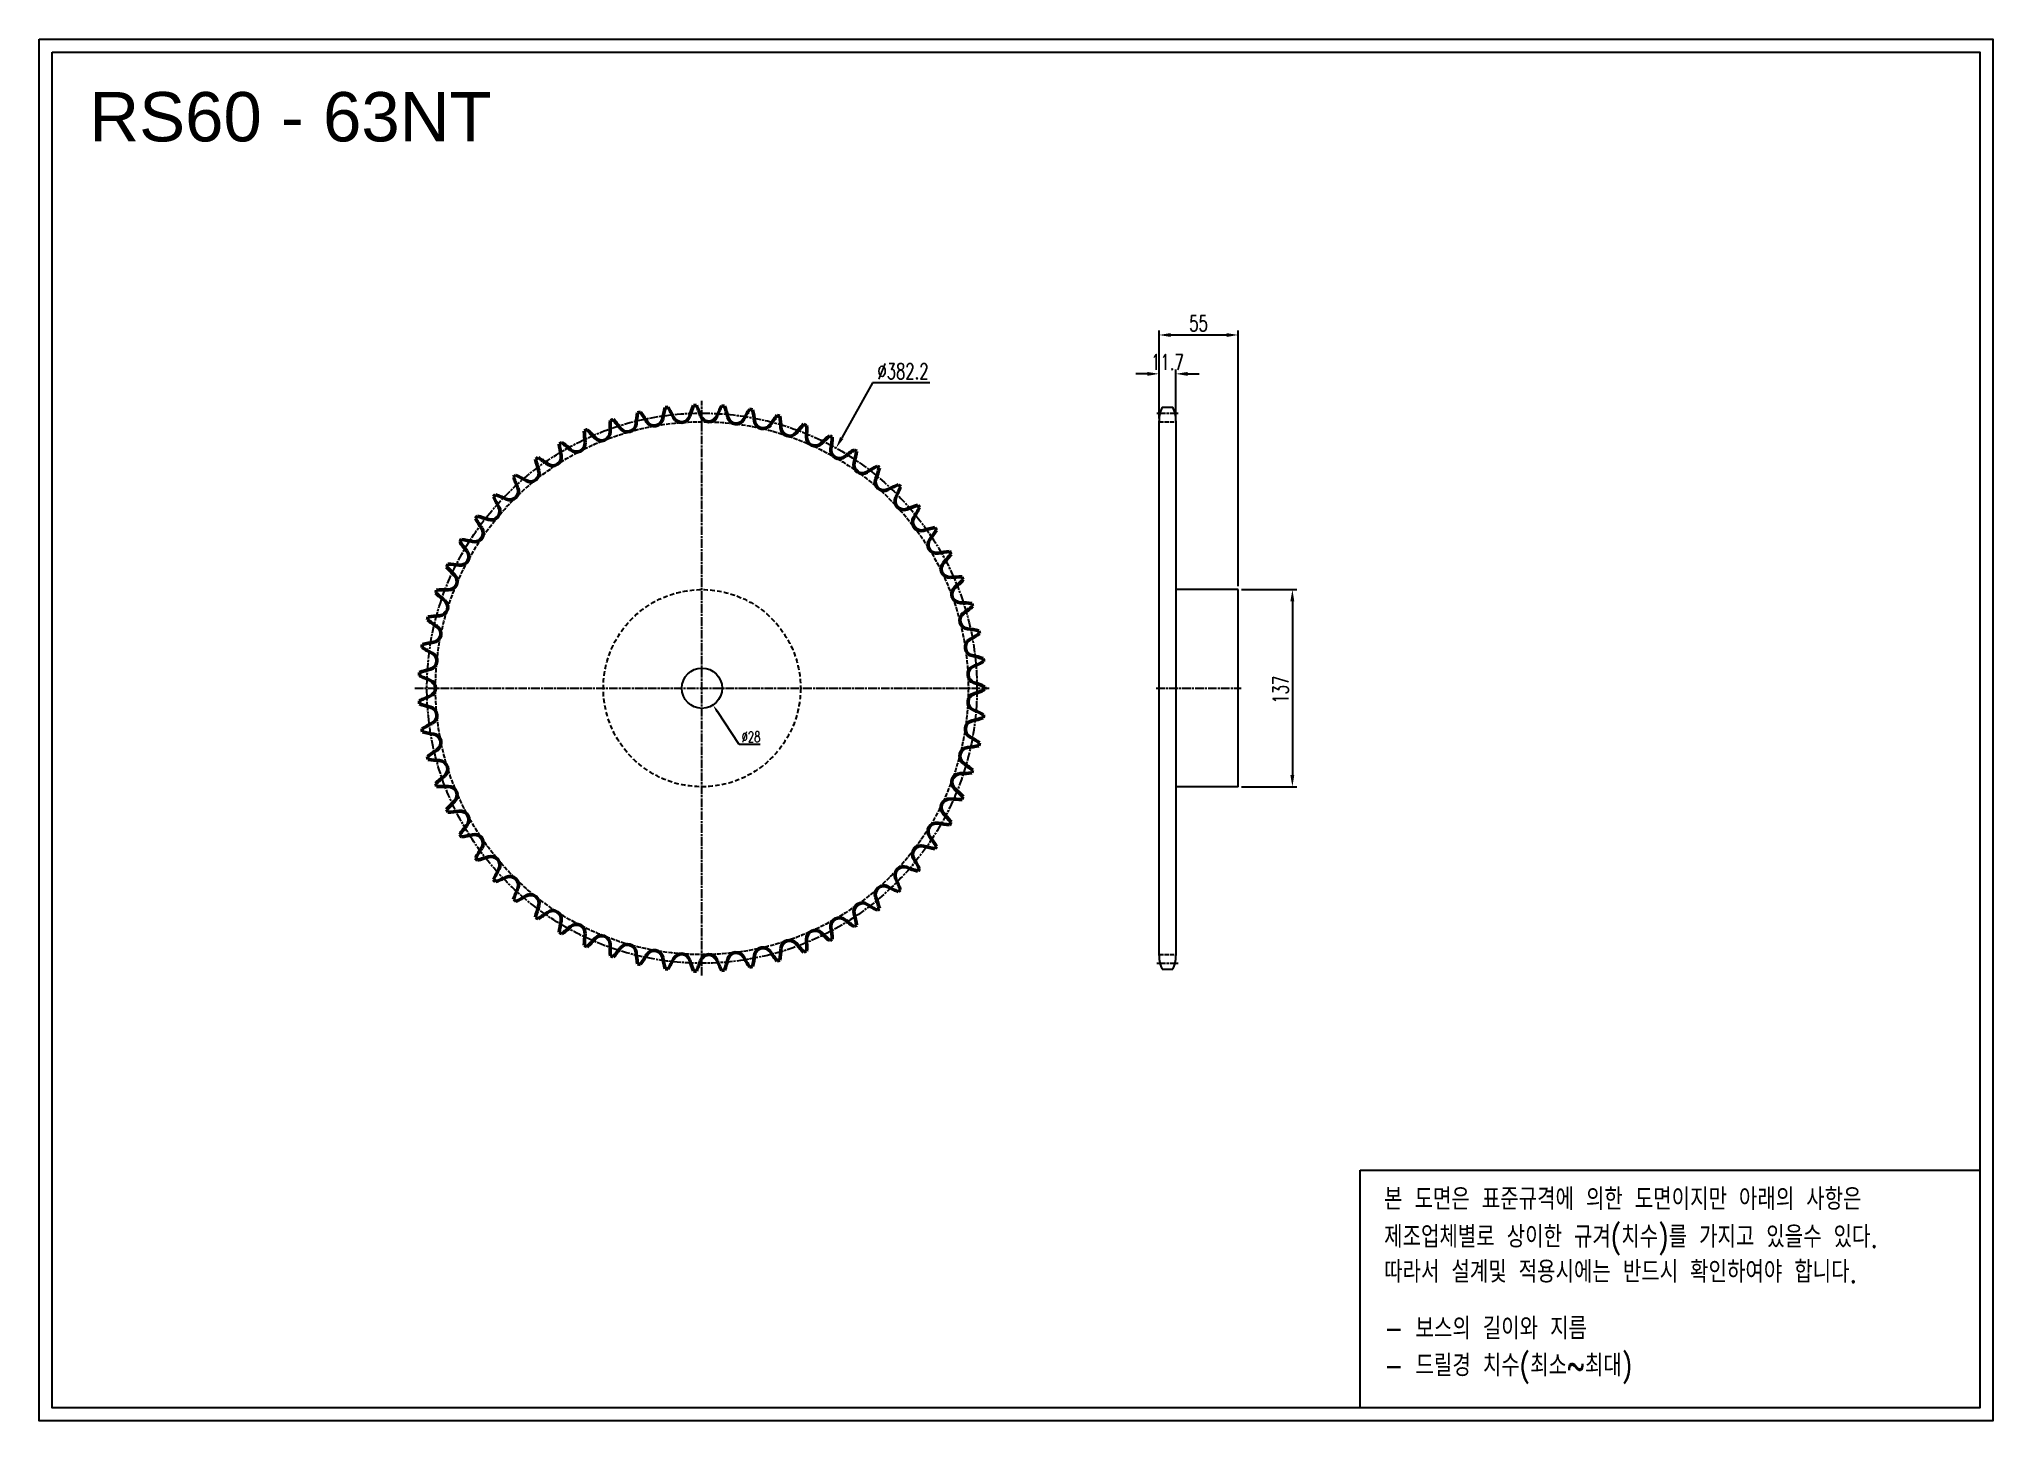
# Model space of a CAD drawing. Header units: millimetres. Extents: x 28909 to 30267, y 3715 to 4675.
import ezdxf

# ---------------------------------------------------------------- set-up
doc = ezdxf.new("R2010")
doc.units = ezdxf.units.MM
for name, pattern in [('AM_ISO02W050', [7.5, 6, -1.5]), ('AM_ISO02W050x2', [3.75, 3, -0.75]), ('AM_ISO08W050', [18, 12, -1.5, 3, -1.5]), ('AM_ISO08W050x2', [9, 6, -0.75, 1.5, -0.75]), ('HIDDEN', [9.525, 6.35, -3.175])]:
    doc.linetypes.add(name, pattern=pattern)
for name, color, linetype, lineweight in [('AM_0N', 7, 'Continuous', 50), ('AM_3N', 6, 'AM_ISO02W050', 25), ('AM_7', 4, 'AM_ISO08W050', 25), ('AM_7N', 4, 'AM_ISO08W050', 25)]:
    doc.layers.add(name, color=color, linetype=linetype, lineweight=lineweight)
doc.layers.add('HL', color=2, linetype='HIDDEN')
doc.layers.add('S-DIM', color=7, linetype='Continuous')
doc.styles.add('HAN', font='ROMANS.shx', dxfattribs={"width": 0.7, "bigfont": 'whgtxt.shx'})
doc.styles.add('HSG', font='SIMPLEX.shx', dxfattribs={"width": 0.7, "bigfont": 'HSG.shx'})
doc.styles.get("Standard").update_dxf_attribs({"font": 'arial.ttf'})
doc.dimstyles.new('APP16', dxfattribs={"dimscale": 3, "dimtxt": 2.4, "dimasz": 1.8, "dimexe": 0.7, "dimexo": 0.5, "dimgap": 0.6, "dimtad": 1, "dimtoh": 1, "dimdec": 1, "dimrnd": 0.01, "dimzin": 9, "dimdsep": 46, "dimtxsty": 'HSG', "dimcen": 0, "dimclrd": 1, "dimclre": 1, "dimclrt": 256, "dimazin": 2, "dimtp": 1, "dimtm": 1, "dimtfac": 0.5, "dimtdec": 1, "dimtofl": 0, "dimtmove": 0, "dimatfit": 3, "dimfxl": 0, "dimtvp": 1, "dimtolj": 2, "dimlwd": -1, "dimlwe": -1, "dimarcsym": 0})
doc.dimstyles.new('APP23', dxfattribs={"dimscale": 4.5, "dimtxt": 2.4, "dimasz": 1.8, "dimexe": 0.7, "dimexo": 0.5, "dimgap": 0.6, "dimtad": 1, "dimtoh": 1, "dimdec": 1, "dimrnd": 0.01, "dimzin": 9, "dimdsep": 46, "dimtxsty": 'HSG', "dimcen": 0, "dimclrd": 1, "dimclre": 1, "dimclrt": 256, "dimazin": 2, "dimtp": 1, "dimtm": 1, "dimtfac": 0.5, "dimtdec": 1, "dimtix": 1, "dimtofl": 0, "dimtmove": 0, "dimatfit": 3, "dimfxl": 0, "dimtvp": 1, "dimtolj": 2, "dimlwd": -1, "dimlwe": -1, "dimarcsym": 0})

# ---------------------------------------------------------------- blocks, each defined once
blk = doc.blocks.new('*D1')
at = {"layer": 'Defpoints', "color": 0, "transparency": 16777216}
for p in [(29462.8, 4390.8), (29276.4, 4057.2)]:
    blk.add_point(p, dxfattribs=at)
at = {"layer": 'S-DIM', "color": 1, "transparency": 16777216}
for p, q in [((29488.1, 4436.1), (29466.7, 4397.9)), ((29527.9, 4436.1), (29488.1, 4436.1))]:
    blk.add_line(p, q, dxfattribs=at)
blk.add_solid([(29465.6, 4398.5), (29467.9, 4397.2), (29462.8, 4390.8)], dxfattribs=at)
at = {"layer": 'S-DIM', "transparency": 16777216, "insert": (29509.3, 4444.2), "char_height": 10.8, "attachment_point": 5, "style": 'HSG'}
blk.add_mtext('\\A2;∅382.2', dxfattribs=at)
blk = doc.blocks.new('*D2')
at = {"layer": 'Defpoints', "color": 0, "transparency": 16777216}
for p in [(29698.9, 4442.4), (29687.2, 4409.1), (29698.9, 4409.1)]:
    blk.add_point(p, dxfattribs=at)
at = {"layer": 'S-DIM', "color": 1, "transparency": 16777216}
for p, q in [((29679.1, 4442.4), (29671, 4442.4)), ((29687.2, 4411.4), (29687.2, 4445.5)), ((29698.9, 4411.4), (29698.9, 4445.5)), ((29707, 4442.4), (29715.1, 4442.4))]:
    blk.add_line(p, q, dxfattribs=at)
for points in [[(29679.1, 4443.7), (29679.1, 4441), (29687.2, 4442.4)], [(29707, 4443.7), (29707, 4441), (29698.9, 4442.4)]]:
    blk.add_solid(points, dxfattribs=at)
at = {"layer": 'S-DIM', "transparency": 16777216, "insert": (29693.1, 4450.5), "char_height": 10.8, "attachment_point": 5, "style": 'HSG'}
blk.add_mtext('\\A2;11.7', dxfattribs=at)
blk = doc.blocks.new('*D3')
at = {"layer": 'Defpoints', "color": 0, "transparency": 16777216}
for p in [(29742.2, 4469.4), (29687.2, 4409.1), (29742.2, 4292.5)]:
    blk.add_point(p, dxfattribs=at)
at = {"layer": 'S-DIM', "color": 1, "transparency": 16777216}
for p, q in [((29687.2, 4411.4), (29687.2, 4472.5)), ((29695.3, 4469.4), (29734.1, 4469.4)), ((29742.2, 4294.8), (29742.2, 4472.5))]:
    blk.add_line(p, q, dxfattribs=at)
for points in [[(29695.3, 4470.7), (29695.3, 4468), (29687.2, 4469.4)], [(29734.1, 4470.7), (29734.1, 4468), (29742.2, 4469.4)]]:
    blk.add_solid(points, dxfattribs=at)
at = {"layer": 'S-DIM', "transparency": 16777216, "insert": (29714.7, 4477.5), "char_height": 10.8, "attachment_point": 5, "style": 'HSG'}
blk.add_mtext('\\A2;55', dxfattribs=at)
blk = doc.blocks.new('*D4')
at = {"layer": 'Defpoints', "color": 0, "transparency": 16777216}
for p in [(29742.2, 4292.5), (29742.2, 4155.5), (29779.9, 4155.5)]:
    blk.add_point(p, dxfattribs=at)
at = {"layer": 'S-DIM', "color": 1, "transparency": 16777216}
for p, q in [((29744.5, 4292.5), (29783, 4292.5)), ((29779.9, 4284.4), (29779.9, 4163.6)), ((29744.5, 4155.5), (29783, 4155.5))]:
    blk.add_line(p, q, dxfattribs=at)
for points in [[(29778.5, 4284.4), (29781.2, 4284.4), (29779.9, 4292.5)], [(29778.5, 4163.6), (29781.2, 4163.6), (29779.9, 4155.5)]]:
    blk.add_solid(points, dxfattribs=at)
at = {"layer": 'S-DIM', "transparency": 16777216, "insert": (29771.8, 4222.9), "char_height": 10.8, "attachment_point": 5, "rotation": 90, "style": 'HSG'}
blk.add_mtext('\\A2;137', dxfattribs=at)
blk = doc.blocks.new('*D5')
at = {"layer": 'Defpoints', "color": 0, "transparency": 16777216}
for p in [(29361.8, 4235.7), (29377.3, 4212.3)]:
    blk.add_point(p, dxfattribs=at)
at = {"layer": 'S-DIM', "color": 1, "transparency": 16777216}
for p, q in [((29395.5, 4184.8), (29380.3, 4207.8)), ((29410, 4184.8), (29395.5, 4184.8))]:
    blk.add_line(p, q, dxfattribs=at)
blk.add_solid([(29381, 4208.3), (29379.5, 4207.3), (29377.3, 4212.3)], dxfattribs=at)
at = {"layer": 'S-DIM', "transparency": 16777216, "insert": (29403.7, 4190.2), "char_height": 7.2, "attachment_point": 5, "style": 'HSG'}
blk.add_mtext('\\A2;∅28', dxfattribs=at)

msp = doc.modelspace()

# ---------------------------------------------------------------- linework, layer by layer
for p, q in [((29689.33, 4419.3), (29696.86, 4419.3)), ((29687.25, 4038.2), (29687.25, 4409.8)), ((29698.95, 4409.8), (29698.95, 4038.2)), ((29742.25, 4292.5), (29698.95, 4292.5)), ((29742.25, 4155.5), (29742.25, 4292.5)), ((29742.25, 4155.5), (29698.95, 4155.5)), ((29689.33, 4028.7), (29696.86, 4028.7))]:
    msp.add_line(p, q)
for points in [[(28908.95, 4674.96), (30266.69, 4674.96), (30266.69, 3714.94), (28908.95, 3714.94)], [(28918.1, 4665.81), (30257.55, 4665.81), (30257.55, 3724.08), (28918.1, 3724.08)]]:
    msp.add_lwpolyline(points, close=True)
at = {"color": 6}
msp.add_lwpolyline([(29826.98, 3889.04), (30257.55, 3889.04), (30257.55, 3724.08), (29826.98, 3724.08)], close=True, dxfattribs=at)
msp.add_circle((29369.58, 4224), 14)
for centre, start, end in [((29709.95, 4409.8), 155.25994, 180), ((29676.25, 4409.8), 0, 24.74006), ((29709.95, 4038.2), 180, 204.74006), ((29676.25, 4038.2), 335.25994, 0)]:
    msp.add_arc(centre, 22.7, start, end)
at = {"layer": 'AM_0N'}
for centre, radius, start, end in [((29416.34, 4399.38), 92.9, 170.06756, 175), ((29369.58, 4224), 196.57, 102.55796, 103.15633), ((29251.35, 4361.72), 92.9, 30.71429, 35.64673), ((29433.57, 4393.86), 92.9, 164.35327, 169.28571), ((29369.58, 4224), 196.57, 96.84367, 97.44204), ((29265.65, 4372.81), 92.9, 25, 29.93244), ((29355.29, 4414.61), 6.01, 205, 343.57143), ((29450.17, 4386.64), 92.9, 158.63898, 163.57143), ((29369.58, 4224), 196.57, 91.12939, 91.72775), ((29280.98, 4382.42), 92.9, 19.28571, 24.21816), ((29374.34, 4415.09), 6.01, 199.28571, 337.85714), ((29465.96, 4377.81), 92.9, 152.9247, 157.85714), ((29369.58, 4224), 196.57, 85.4151, 86.01347), ((29297.2, 4390.45), 92.9, 13.57143, 18.50387), ((29480.8, 4367.45), 92.9, 147.21041, 152.14286), ((29369.58, 4224), 196.57, 79.70082, 80.29918), ((29314.13, 4396.83), 92.9, 7.85714, 12.78959), ((29494.53, 4355.66), 92.9, 141.49613, 146.42857), ((29369.58, 4224), 196.57, 73.98653, 74.5849), ((29331.61, 4401.5), 92.9, 2.14286, 7.0753), ((29369.58, 4224), 196.57, 113.98653, 114.5849), ((29380.67, 4405.17), 92.9, 181.49613, 186.42857), ((29226.4, 4335.57), 92.9, 42.14286, 47.0753), ((29299.74, 4401.94), 6.01, 222.14286, 0.71429), ((29398.65, 4403.17), 92.9, 175.78184, 180.71429), ((29369.58, 4224), 196.57, 108.27225, 108.87061), ((29238.22, 4349.27), 92.9, 36.42857, 41.36102), ((29317.81, 4408), 6.01, 216.42857, 355), ((29336.39, 4412.24), 6.01, 210.71429, 349.28571), ((29393.35, 4413.67), 6.01, 193.57143, 332.14286), ((29412.11, 4410.36), 6.01, 187.85714, 326.42857), ((29430.46, 4405.19), 6.01, 182.14286, 320.71429), ((29507.01, 4342.56), 92.9, 135.78184, 140.71429), ((29369.58, 4224), 196.57, 68.27225, 68.87061), ((29349.48, 4404.39), 92.9, 356.42857, 1.36102), ((29518.14, 4328.29), 92.9, 130.06756, 135), ((29369.58, 4224), 196.57, 62.55796, 63.15633), ((29265.87, 4384.57), 6.01, 233.57143, 12.14286), ((29369.58, 4224), 196.57, 119.70082, 120.29918), ((29362.57, 4405.38), 92.9, 187.21041, 192.14286), ((29216.01, 4320.76), 92.9, 47.85714, 52.78959), ((29282.37, 4394.1), 6.01, 227.85714, 6.42857), ((29448.2, 4398.23), 6.01, 176.42857, 315), ((29465.15, 4389.54), 6.01, 170.71429, 309.28571), ((29367.54, 4405.5), 92.9, 350.71429, 355.64673), ((29527.78, 4312.98), 92.9, 124.35327, 129.28571), ((29385.62, 4404.8), 92.9, 345, 349.93244), ((29369.58, 4224), 196.57, 56.84367, 57.44204), ((29369.58, 4224), 196.57, 131.12939, 131.72775), ((29199.88, 4288.41), 92.9, 59.28571, 64.21816), ((29250.4, 4373.45), 6.01, 239.28571, 17.85714), ((29369.58, 4224), 196.57, 125.4151, 126.01347), ((29344.55, 4403.78), 92.9, 192.9247, 197.85714), ((29207.14, 4304.98), 92.9, 53.57143, 58.50387), ((29481.16, 4379.2), 6.01, 165, 303.57143), ((29535.86, 4296.79), 92.9, 118.63898, 123.57143), ((29403.54, 4402.31), 92.9, 339.28571, 344.21816), ((29369.58, 4224), 196.57, 51.12939, 51.72775), ((29369.58, 4224), 196.57, 136.84367, 137.44204), ((29194.31, 4271.19), 92.9, 65, 69.93244), ((29236.11, 4360.84), 6.01, 245, 23.57143), ((29326.77, 4400.39), 92.9, 198.63898, 203.57143), ((29496.06, 4367.32), 6.01, 159.28571, 297.85714), ((29542.28, 4279.87), 92.9, 112.9247, 117.85714), ((29421.13, 4398.04), 92.9, 333.57143, 338.50387), ((29369.58, 4224), 196.57, 45.4151, 46.01347), ((29223.15, 4346.87), 6.01, 250.71429, 29.28571), ((29309.42, 4395.25), 92.9, 204.35327, 209.28571), ((29509.7, 4354.01), 6.01, 153.57143, 292.14286), ((29546.98, 4262.4), 92.9, 107.21041, 112.14286), ((29438.2, 4392.04), 92.9, 327.85714, 332.78959), ((29369.58, 4224), 196.57, 39.70082, 40.29918), ((29211.64, 4331.68), 6.01, 256.42857, 35), ((29369.58, 4224), 196.57, 142.55796, 143.15633), ((29292.67, 4388.41), 92.9, 210.06756, 215), ((29190.48, 4253.51), 92.9, 70.71429, 75.64673), ((29521.95, 4339.42), 6.01, 147.85714, 286.42857), ((29549.92, 4244.54), 92.9, 101.49613, 106.42857), ((29454.59, 4384.37), 92.9, 322.14286, 327.0753), ((29369.58, 4224), 196.57, 33.98653, 34.5849), ((29201.71, 4315.42), 6.01, 262.14286, 40.71429), ((29369.58, 4224), 196.57, 148.27225, 148.87061), ((29276.68, 4379.94), 92.9, 215.78184, 220.71429), ((29188.43, 4235.53), 92.9, 76.42857, 81.36102), ((29532.68, 4323.67), 6.01, 142.14286, 280.71429), ((29551.07, 4226.48), 92.9, 95.78184, 100.71429), ((29369.58, 4224), 196.57, 28.27225, 28.87061), ((29369.58, 4224), 196.57, 153.98653, 154.5849), ((29261.62, 4369.91), 92.9, 221.49613, 226.42857), ((29188.19, 4217.43), 92.9, 82.14286, 87.0753), ((29541.8, 4306.94), 6.01, 136.42857, 275), ((29470.13, 4375.11), 92.9, 316.42857, 321.36102), ((29369.58, 4224), 196.57, 159.70082, 160.29918), ((29189.74, 4199.41), 92.9, 87.85714, 92.78959), ((29193.44, 4298.25), 6.01, 267.85714, 46.42857), ((29550.42, 4208.4), 92.9, 90.06756, 95), ((29549.2, 4289.38), 6.01, 130.71429, 269.28571), ((29484.68, 4364.35), 92.9, 310.71429, 315.64673), ((29369.58, 4224), 196.57, 22.55796, 23.15633), ((29247.62, 4358.44), 92.9, 227.21041, 232.14286), ((29186.92, 4280.34), 6.01, 273.57143, 52.14286), ((29547.97, 4190.47), 92.9, 84.35327, 89.28571), ((29498.08, 4352.19), 92.9, 305, 309.93244), ((29369.58, 4224), 196.57, 16.84367, 17.44204), ((29369.58, 4224), 196.57, 165.4151, 166.01347), ((29234.84, 4345.63), 92.9, 232.9247, 237.85714), ((29193.08, 4181.62), 92.9, 93.57143, 98.50387), ((29182.22, 4261.88), 6.01, 279.28571, 57.85714), ((29554.82, 4271.17), 6.01, 125, 263.57143), ((29543.74, 4172.88), 92.9, 78.63898, 83.57143), ((29369.58, 4224), 196.57, 11.12939, 11.72775), ((29369.58, 4224), 196.57, 171.12939, 171.72775), ((29223.4, 4331.61), 92.9, 238.63898, 243.57143), ((29198.18, 4164.26), 92.9, 99.28571, 104.21816), ((29558.59, 4252.49), 6.01, 119.28571, 257.85714), ((29510.21, 4338.76), 92.9, 299.28571, 304.21816), ((29204.98, 4147.49), 92.9, 105, 109.93244), ((29179.38, 4243.03), 6.01, 285, 63.57143), ((29560.49, 4233.53), 6.01, 113.57143, 252.14286), ((29537.79, 4155.79), 92.9, 72.9247, 77.85714), ((29520.94, 4324.19), 92.9, 293.57143, 298.50387), ((29369.58, 4224), 196.57, 5.4151, 6.01347), ((29369.58, 4224), 196.57, 176.84367, 177.44204), ((29213.42, 4316.52), 92.9, 244.35327, 249.28571), ((29178.43, 4224), 6.01, 290.71429, 69.28571), ((29530.16, 4139.38), 92.9, 67.21041, 72.14286), ((29530.16, 4308.62), 92.9, 287.85714, 292.78959), ((29369.58, 4224), 196.57, 359.70082, 0.29918), ((29213.42, 4131.48), 92.9, 110.71429, 115.64673), ((29369.58, 4224), 196.57, 182.55796, 183.15633), ((29204.98, 4300.51), 92.9, 250.06756, 255), ((29179.38, 4204.97), 6.01, 296.42857, 75), ((29560.49, 4214.47), 6.01, 107.85714, 246.42857), ((29223.4, 4116.39), 92.9, 116.42857, 121.36102), ((29369.58, 4224), 196.57, 188.27225, 188.87061), ((29558.59, 4195.51), 6.01, 102.14286, 240.71429), ((29537.79, 4292.21), 92.9, 282.14286, 287.0753), ((29520.94, 4123.81), 92.9, 61.49613, 66.42857), ((29369.58, 4224), 196.57, 353.98653, 354.5849), ((29198.18, 4283.74), 92.9, 255.78184, 260.71429), ((29182.22, 4186.12), 6.01, 302.14286, 80.71429), ((29554.82, 4176.83), 6.01, 96.42857, 235), ((29543.74, 4275.12), 92.9, 276.42857, 281.36102), ((29510.21, 4109.24), 92.9, 55.78184, 60.71429), ((29369.58, 4224), 196.57, 348.27225, 348.87061), ((29234.84, 4102.37), 92.9, 122.14286, 127.0753), ((29369.58, 4224), 196.57, 193.98653, 194.5849), ((29193.08, 4266.38), 92.9, 261.49613, 266.42857), ((29186.92, 4167.66), 6.01, 307.85714, 86.42857), ((29498.08, 4095.81), 92.9, 50.06756, 55), ((29247.62, 4089.56), 92.9, 127.85714, 132.78959), ((29369.58, 4224), 196.57, 199.70082, 200.29918), ((29189.74, 4248.59), 92.9, 267.21041, 272.14286), ((29193.44, 4149.75), 6.01, 313.57143, 92.14286), ((29549.2, 4158.62), 6.01, 90.71429, 229.28571), ((29547.97, 4257.53), 92.9, 270.71429, 275.64673), ((29369.58, 4224), 196.57, 342.55796, 343.15633), ((29261.62, 4078.09), 92.9, 133.57143, 138.50387), ((29541.8, 4141.06), 6.01, 85, 223.57143), ((29550.42, 4239.6), 92.9, 265, 269.93244), ((29484.68, 4083.65), 92.9, 44.35327, 49.28571), ((29369.58, 4224), 196.57, 336.84367, 337.44204), ((29369.58, 4224), 196.57, 205.4151, 206.01347), ((29188.19, 4230.57), 92.9, 272.9247, 277.85714), ((29201.71, 4132.58), 6.01, 319.28571, 97.85714), ((29276.68, 4068.06), 92.9, 139.28571, 144.21816), ((29532.68, 4124.33), 6.01, 79.28571, 217.85714), ((29551.07, 4221.52), 92.9, 259.28571, 264.21816), ((29470.13, 4072.89), 92.9, 38.63898, 43.57143), ((29369.58, 4224), 196.57, 331.12939, 331.72775), ((29369.58, 4224), 196.57, 211.12939, 211.72775), ((29188.43, 4212.47), 92.9, 278.63898, 283.57143), ((29211.64, 4116.32), 6.01, 325, 103.57143), ((29521.95, 4108.58), 6.01, 73.57143, 212.14286), ((29549.92, 4203.46), 92.9, 253.57143, 258.50387), ((29454.59, 4063.63), 92.9, 32.9247, 37.85714), ((29369.58, 4224), 196.57, 325.4151, 326.01347), ((29292.67, 4059.59), 92.9, 145, 149.93244), ((29369.58, 4224), 196.57, 216.84367, 217.44204), ((29190.48, 4194.49), 92.9, 284.35327, 289.28571), ((29223.15, 4101.13), 6.01, 330.71429, 109.28571), ((29438.2, 4055.96), 92.9, 27.21041, 32.14286), ((29309.42, 4052.75), 92.9, 150.71429, 155.64673), ((29369.58, 4224), 196.57, 222.55796, 223.15633), ((29194.31, 4176.81), 92.9, 290.06756, 295), ((29236.11, 4087.16), 6.01, 336.42857, 115), ((29509.7, 4093.99), 6.01, 67.85714, 206.42857), ((29421.13, 4049.96), 92.9, 21.49613, 26.42857), ((29546.98, 4185.6), 92.9, 247.85714, 252.78959), ((29369.58, 4224), 196.57, 319.70082, 320.29918), ((29326.77, 4047.61), 92.9, 156.42857, 161.36102), ((29369.58, 4224), 196.57, 228.27225, 228.87061), ((29199.88, 4159.59), 92.9, 295.78184, 300.71429), ((29250.4, 4074.55), 6.01, 342.14286, 120.71429), ((29481.16, 4068.8), 6.01, 56.42857, 195), ((29535.86, 4151.21), 92.9, 236.42857, 241.36102), ((29496.06, 4080.68), 6.01, 62.14286, 200.71429), ((29403.54, 4045.69), 92.9, 15.78184, 20.71429), ((29542.28, 4168.13), 92.9, 242.14286, 247.0753), ((29369.58, 4224), 196.57, 313.98653, 314.5849), ((29344.55, 4044.22), 92.9, 162.14286, 167.0753), ((29369.58, 4224), 196.57, 233.98653, 234.5849), ((29207.14, 4143.02), 92.9, 301.49613, 306.42857), ((29265.87, 4063.43), 6.01, 347.85714, 126.42857), ((29362.57, 4042.62), 92.9, 167.85714, 172.78959), ((29282.37, 4053.9), 6.01, 353.57143, 132.14286), ((29465.15, 4058.46), 6.01, 50.71429, 189.28571), ((29527.78, 4135.02), 92.9, 230.71429, 235.64673), ((29385.62, 4043.2), 92.9, 10.06756, 15), ((29369.58, 4224), 196.57, 308.27225, 308.87061), ((29369.58, 4224), 196.57, 239.70082, 240.29918), ((29216.01, 4127.24), 92.9, 307.21041, 312.14286), ((29380.67, 4042.83), 92.9, 173.57143, 178.50387), ((29226.4, 4112.43), 92.9, 312.9247, 317.85714), ((29299.74, 4046.06), 6.01, 359.28571, 137.85714), ((29430.46, 4042.81), 6.01, 39.28571, 177.85714), ((29507.01, 4105.44), 92.9, 219.28571, 224.21816), ((29448.2, 4049.77), 6.01, 45, 183.57143), ((29349.48, 4043.61), 92.9, 358.63898, 3.57143), ((29518.14, 4119.71), 92.9, 225, 229.93244), ((29369.58, 4224), 196.57, 296.84367, 297.44204), ((29367.54, 4042.5), 92.9, 4.35327, 9.28571), ((29369.58, 4224), 196.57, 302.55796, 303.15633), ((29369.58, 4224), 196.57, 245.4151, 246.01347), ((29398.65, 4044.83), 92.9, 179.28571, 184.21816), ((29369.58, 4224), 196.57, 251.12939, 251.72775), ((29238.22, 4098.73), 92.9, 318.63898, 323.57143), ((29317.81, 4040), 6.01, 5, 143.57143), ((29416.34, 4048.62), 92.9, 185, 189.93244), ((29369.58, 4224), 196.57, 256.84367, 257.44204), ((29251.35, 4086.28), 92.9, 324.35327, 329.28571), ((29336.39, 4035.76), 6.01, 10.71429, 149.28571), ((29433.57, 4054.14), 92.9, 190.71429, 195.64673), ((29265.65, 4075.19), 92.9, 330.06756, 335), ((29355.29, 4033.39), 6.01, 16.42857, 155), ((29450.17, 4061.36), 92.9, 196.42857, 201.36102), ((29280.98, 4065.58), 92.9, 335.78184, 340.71429), ((29374.34, 4032.91), 6.01, 22.14286, 160.71429), ((29465.96, 4070.19), 92.9, 202.14286, 207.0753), ((29297.2, 4057.55), 92.9, 341.49613, 346.42857), ((29393.35, 4034.33), 6.01, 27.85714, 166.42857), ((29480.8, 4080.55), 92.9, 207.85714, 212.78959), ((29314.13, 4051.17), 92.9, 347.21041, 352.14286), ((29412.11, 4037.64), 6.01, 33.57143, 172.14286), ((29494.53, 4092.34), 92.9, 213.57143, 218.50387), ((29369.58, 4224), 196.57, 285.4151, 286.01347), ((29331.61, 4046.5), 92.9, 352.9247, 357.85714), ((29369.58, 4224), 196.57, 291.12939, 291.72775), ((29369.58, 4224), 196.57, 262.55796, 263.15633), ((29369.58, 4224), 196.57, 268.27225, 268.87061), ((29369.58, 4224), 196.57, 273.98653, 274.5849), ((29369.58, 4224), 196.57, 279.70082, 280.29918)]:
    msp.add_arc(centre, radius, start, end, dxfattribs=at)
at = {"layer": 'AM_3N', "linetype": 'AM_ISO02W050x2'}
for p, q in [((29687.25, 4409.13), (29698.95, 4409.13)), ((29687.25, 4038.87), (29698.95, 4038.87))]:
    msp.add_line(p, q, dxfattribs=at)
msp.add_circle((29369.58, 4224), 185.13, dxfattribs=at)
at = {"layer": 'AM_7', "linetype": 'AM_ISO08W050x2'}
msp.add_circle((29369.58, 4224), 191.09, dxfattribs=at)
at = {"layer": 'AM_7N', "linetype": 'AM_ISO08W050x2'}
for p, q in [((29369.58, 4024.43), (29369.58, 4423.57)), ((29685.68, 4415.09), (29700.51, 4415.09)), ((29170.01, 4224), (29569.14, 4224)), ((29685.25, 4224), (29744.25, 4224)), ((29685.68, 4032.91), (29700.51, 4032.91))]:
    msp.add_line(p, q, dxfattribs=at)
at = {"layer": 'HL', "ltscale": 0.5}
msp.add_circle((29369.58, 4224), 68.5, dxfattribs=at)

# ---------------------------------------------------------------- texts
msp.add_text('RS60 - 63NT', height=34.2863).set_placement((28943.92, 4603.87))
at = {"color": 6, "style": 'HAN', "width": 0.8}
for s, p in [('본 도면은 표준규격에 의한 도면이지만 아래의 사항은', (29843.63, 3861.54)), ('제조업체별로 상이한 규겨(치수)를 가지고 있을수 있다.', (29843.63, 3835.31)), ('따라서 설계및 적용시에는 반드시 확인하여야 합니다.', (29843.63, 3810.94)), ('- 보스의 길이와 지름', (29843.63, 3771.68)), ('- 드릴경 치수(최소~최대)', (29843.63, 3745.9))]:
    msp.add_text(s, height=15.1389, dxfattribs=at).set_placement(p)

# ---------------------------------------------------------------- dimensions: what is measured, and where the dimension line sits
at = {"layer": 'S-DIM'}
dim = msp.add_linear_dim(base=(29742.25, 4469.36), p1=(29687.25, 4409.13), p2=(29742.25, 4292.5), dimstyle='APP23', dxfattribs=at)
dim.commit()
dim.dimension.update_dxf_attribs({"geometry": '*D3', "text_midpoint": (29714.75, 4477.46)})
dim = msp.add_linear_dim(base=(29698.95, 4442.36), p1=(29687.25, 4409.13), p2=(29698.95, 4409.13), dimstyle='APP23', dxfattribs=at)
dim.commit()
dim.dimension.update_dxf_attribs({"geometry": '*D2', "text_midpoint": (29693.1, 4442.36), "dimtype": 128})
for p1, p2, dimstyle, picture, middle in [((29276.37, 4057.18), (29462.78, 4390.82), 'APP23', '*D1', (29509.31, 4436.08)), ((29361.85, 4235.67), (29377.31, 4212.33), 'APP16', '*D5', (29403.68, 4184.83))]:
    dim = msp.add_diameter_dim_2p(p1=p1, p2=p2, dimstyle=dimstyle, dxfattribs=at)
    dim.commit()
    dim.dimension.update_dxf_attribs({"geometry": picture, "text_midpoint": middle, "dimtype": 131})
dim = msp.add_linear_dim(base=(29779.9, 4155.5), p1=(29742.25, 4292.5), p2=(29742.25, 4155.5), angle=90, dimstyle='APP23', dxfattribs=at)
dim.commit()
dim.dimension.update_dxf_attribs({"geometry": '*D4', "text_midpoint": (29779.9, 4222.95), "dimtype": 128})

doc.saveas('drawing.dxf')
